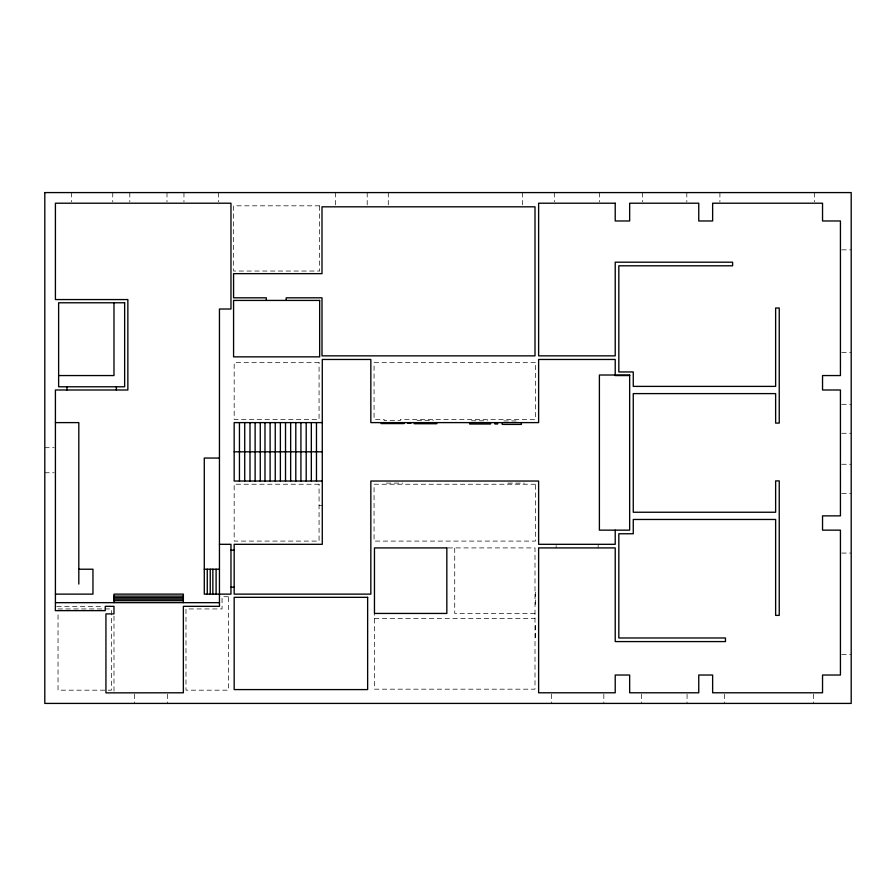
<?xml version="1.0" encoding="UTF-8"?>
<svg xmlns="http://www.w3.org/2000/svg" width="896" height="896" viewBox="0 0 896 896"><rect width="100%" height="100%" fill="white"/><g stroke="black" fill="none" stroke-linecap="round" stroke-linejoin="round"><path stroke-width="0.67" stroke-dasharray="4.48 3.36" d="M841.781 249.85L851.2 249.85M841.781 352.565L851.2 352.565M841.781 404.309L851.2 404.309M417.11 420.661L433.339 420.661M471.498 420.806L487.525 420.806M503.843 420.941L519.422 420.941M841.781 433.272L851.2 433.272M44.8 447.698L54.096 447.698M841.781 464.262L851.2 464.262M44.8 472.763L54.096 472.763M386.456 483.112L402.864 483.112M507.965 483.112L524.362 483.112M841.781 493.45L851.2 493.45M319.066 505.322L322.28 505.322M448.146 547.915L535.002 547.915L535.002 689.181L374.461 689.181L374.461 613.435M841.781 553.067L851.2 553.067M56.818 606.334L102.827 606.334M58.038 608.944L111.373 608.944L111.373 690.178L58.038 690.178L58.038 613.077M535.002 613.435L454.731 613.435L454.731 547.915M374.461 618.542L535.002 618.542M841.781 654.606L851.2 654.606M814.554 192.584L814.554 201.88M813.602 694.12L813.602 703.416M724.651 694.12L724.651 703.416M719.914 192.584L719.914 201.88M687.064 694.12L687.064 703.416M686.818 192.584L686.818 201.88M642.421 192.584L642.421 201.88M641.558 694.12L641.558 703.416M603.826 694.12L603.826 703.416M599.547 192.584L599.547 201.88M598.147 544.309L598.147 547.915M556.125 545.507L556.125 547.915M554.31 192.584L554.31 201.88M551.376 694.12L551.376 703.416M535.562 592.066L535.562 606.659M535.562 625.285L535.562 640.17M522.346 192.584L522.346 205.531M388.293 192.584L388.293 205.531M367.203 192.584L367.203 205.531M335.541 192.584L335.541 205.531M218.512 192.584L218.512 201.88M183.96 192.584L183.96 201.88M167.507 694.12L167.507 703.416M166.992 192.584L166.992 201.88M134.478 694.12L134.478 703.416M129.797 192.584L129.797 201.88M113.982 616.101L113.982 691.398M112.75 192.584L112.75 201.88M71.534 192.584L71.534 201.88M319.659 205.822L233.576 205.822L233.576 271.04L319.659 271.04L319.659 205.822M319.066 362.678L234.17 362.678L234.17 419.395L319.066 419.395L319.066 362.678M535.405 362.678L374.058 362.678L374.058 419.395L384.149 419.395L384.149 420.504L400.389 420.504L400.389 419.395L535.405 419.395L535.405 362.678M319.066 484.232L234.17 484.232L234.17 541.094L319.066 541.094L319.066 484.232M535.405 484.232L374.058 484.232L374.058 541.094L535.405 541.094L535.405 484.232M228.357 596.736L222.062 596.736L222.062 608.944L185.976 608.944L185.976 690.178L228.357 690.178L228.357 596.736"/><path stroke-width="1.34" d="M58.632 375.558L113.982 375.558L113.982 302.781M629.653 375.558L615.216 375.558L615.216 359.464L538.619 359.464L538.619 422.61L370.843 422.61L370.843 359.464L322.28 359.464L322.28 544.309L234.17 544.309L234.17 594.126L370.843 594.126L370.843 481.029L538.619 481.029L538.619 544.309L615.216 544.309L615.216 530.152M55.418 422.61L78.814 422.61L78.814 584.058M322.28 422.61L234.17 422.61L234.17 481.029L322.28 481.029M234.17 451.819L322.28 451.819M219.453 458.058L204.288 458.058L204.288 594.126L230.966 594.126L230.966 544.309L219.453 544.309M230.966 550.178L234.17 550.178M78.814 569.218L92.96 569.218L92.96 594.126L55.418 594.126M204.288 569.218L219.453 569.218M230.966 587.205L234.17 587.205M113.982 596.12L183.366 596.12M113.982 597.688L183.366 597.688M113.982 599.189L183.366 599.189M113.982 600.701L183.366 600.701M55.418 602.661L219.453 602.661M521.36 422.61L521.36 424.413L502.208 424.413L502.208 422.61M497.627 422.61L497.627 423.998L494.984 423.998L494.984 422.61M490.56 422.61L490.56 423.998L469.616 423.998L469.616 422.61M436.744 422.61L436.744 423.718L414.266 423.718L414.266 422.61M410.861 422.61L410.861 423.304L407.803 423.304L407.803 422.61M404.04 422.61L404.04 423.573L381.147 423.573L381.147 422.61M316.467 422.61L316.467 481.029M311.326 422.61L311.326 481.029M306.197 422.61L306.197 481.029M300.922 422.61L300.922 481.029M295.792 422.61L295.792 481.029M290.651 422.61L290.651 481.029M286.205 300.429L286.205 297.819L322 297.819L322 355.858L535.002 355.858L535.002 206.819L322 206.819L322 273.65L233.576 273.65L233.576 297.819L266.302 297.819L266.302 300.429M285.522 422.61L285.522 481.029M280.381 422.61L280.381 481.029M275.251 422.61L275.251 481.029M270.11 422.61L270.11 481.029M264.981 422.61L264.981 481.029M260.266 422.61L260.266 481.029M255.125 422.61L255.125 481.029M249.995 422.61L249.995 481.029M244.72 422.61L244.72 481.029M239.445 422.61L239.445 481.029M216.104 569.218L216.104 594.126M212.845 569.218L212.845 594.126M210.246 569.218L210.246 594.126M207.267 569.218L207.267 594.126M183.366 602.661L183.366 594.126L113.982 594.126L113.982 602.661M116.368 386.781L116.368 389.995M66.92 386.781L66.92 389.995M44.811 192.584L44.8 703.416L851.2 703.416L851.2 192.584L44.811 192.584M55.418 606.334L55.306 610.635L105.258 610.635L105.258 606.334L113.982 606.334L113.982 613.906L105.93 613.906L105.93 692.866L183.366 692.787L183.366 606.334L219.453 606.334L219.453 309.019L230.966 309.019L230.966 203.213L55.418 203.213L55.418 299.566L127.859 299.566L127.859 389.995L55.418 389.995L55.418 606.334M615.216 203.213L538.619 203.213L538.619 355.858L615.216 355.858L615.216 262.192L732.614 262.192L732.614 265.798L618.822 265.798L618.822 371.952L633.259 371.952L633.259 386.389L775.634 386.389L775.634 308L779.24 308L779.24 423.091L775.634 423.091L775.634 393.602L633.259 393.602L633.259 512.243L775.634 512.243L775.634 480.906L779.24 480.906L779.24 615.384L775.634 615.384L775.634 519.467L633.259 519.467L633.259 533.758L618.822 533.758L618.822 637.974L725.469 637.974L725.469 641.581L615.216 641.581L615.216 547.915L538.619 547.915L538.619 692.787L615.216 692.787L615.216 675.024L629.653 675.024L629.653 692.787L698.757 692.787L698.757 675.024L712.634 675.024L712.634 692.787L822.539 692.787L822.539 675.024L840.437 675.024L840.437 530.152L822.539 530.152L822.539 515.861L840.437 515.861L840.437 389.995L822.539 389.995L822.539 375.558L840.437 375.558L840.437 220.976L822.539 220.976L822.539 203.213L712.634 203.213L712.634 220.976L698.757 220.976L698.757 203.213L629.653 203.213L629.653 220.976L615.216 220.976L615.216 203.213M319.659 300.429L233.576 300.429L233.576 356.854L319.659 356.854L319.659 300.429M124.645 302.781L58.632 302.781L58.632 386.781L124.645 386.781L124.645 302.781M629.653 375.01L599.402 375.01L599.402 530.152L629.653 530.152L629.653 375.01M446.835 547.915L374.461 547.915L374.461 613.435L446.835 613.435L446.835 547.915M367.64 597.33L234.17 597.33L234.17 689.584L367.64 689.584L367.64 597.33"/></g></svg>
